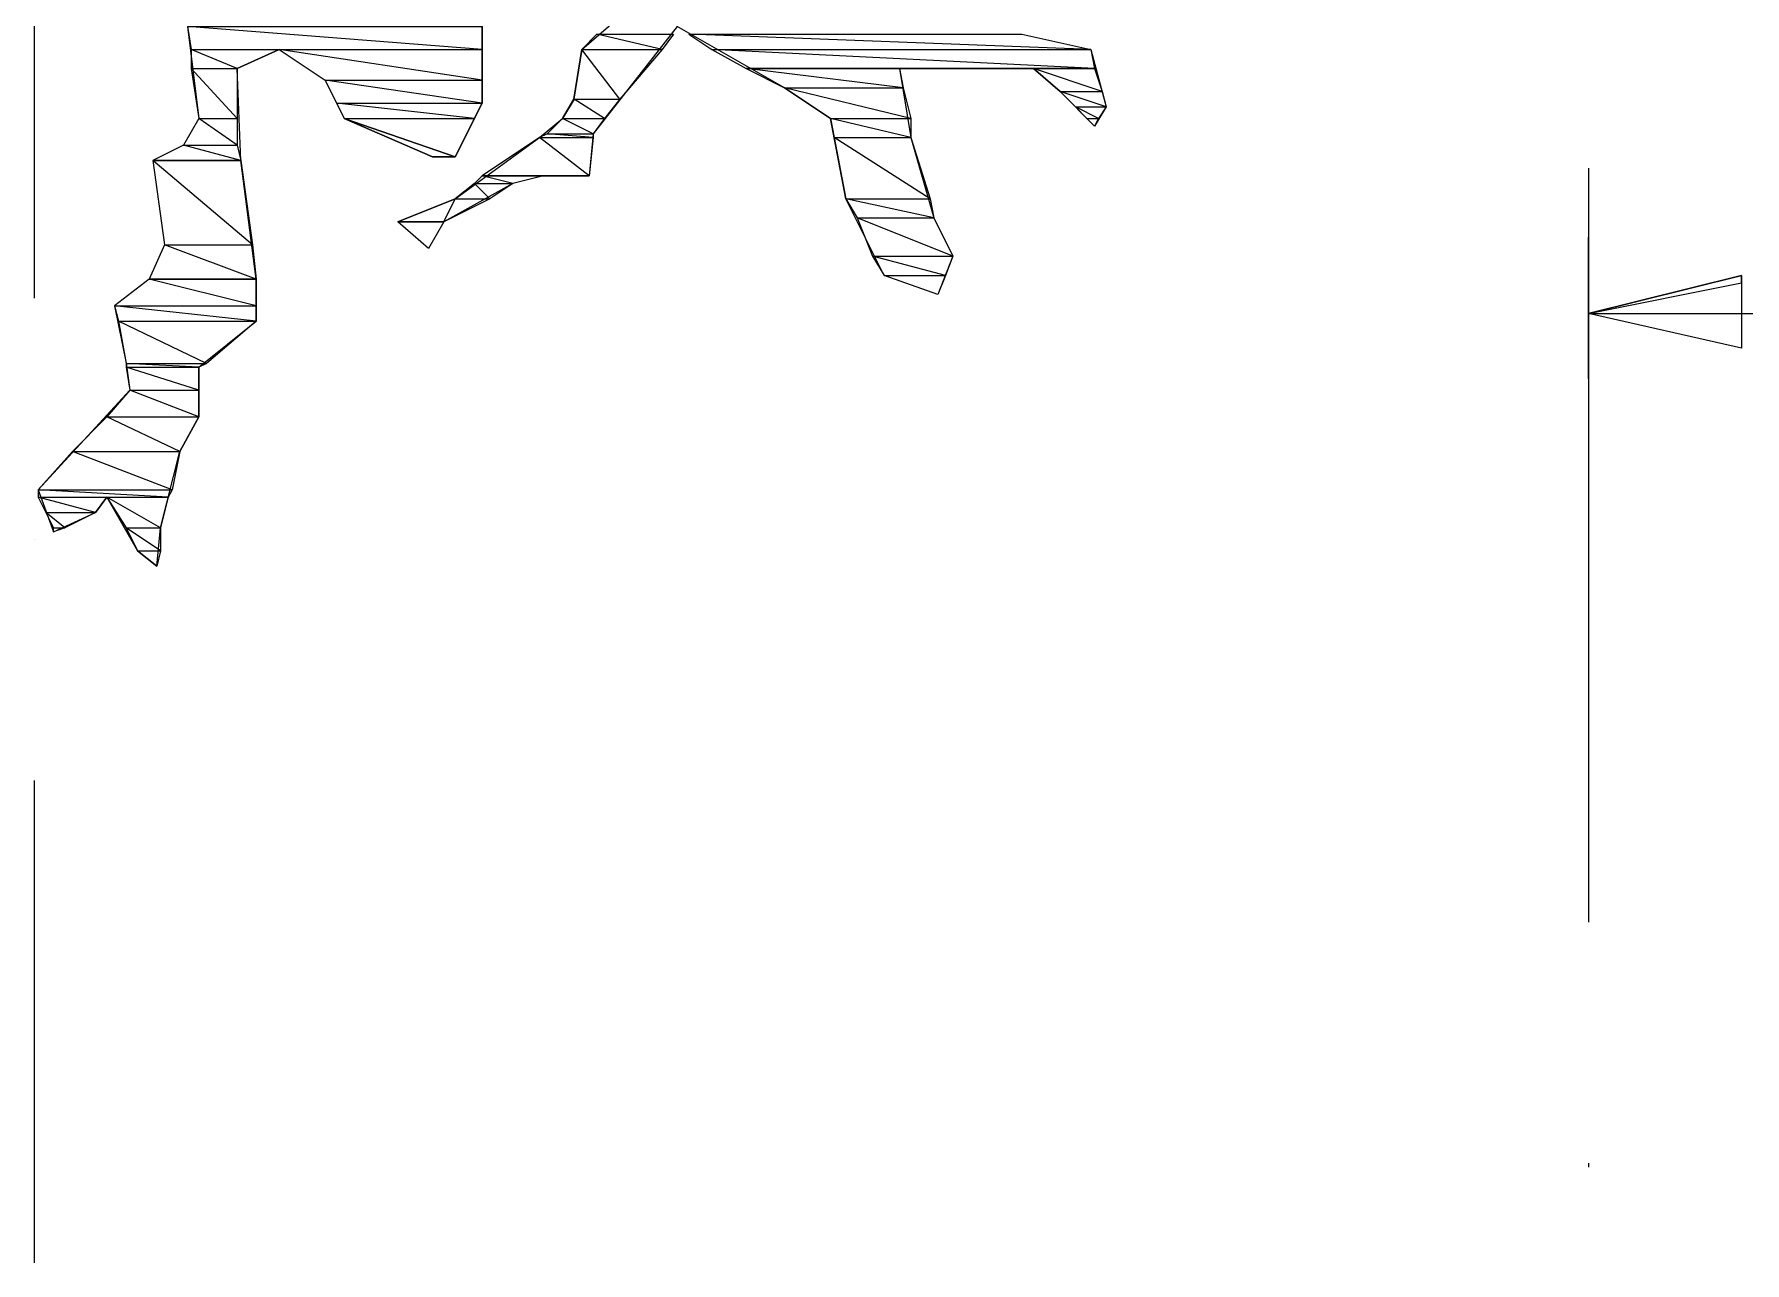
# Model space of a CAD drawing. Header units: inches. Extents: x 2 to 859, y 1 to 607.
# Drawn here: x 579.87 to 608.93, y 452.07 to 472.95 of the extents above; entities that cross this region are included whole.
import ezdxf

# ---------------------------------------------------------------- set-up
doc = ezdxf.new("R2010")
doc.units = ezdxf.units.IN
doc.header["$MEASUREMENT"] = 0
doc.layers.add('PDF_Geometry', color=7, linetype='Continuous', true_color=0x00b8b8)

msp = doc.modelspace()

# ---------------------------------------------------------------- linework, layer by layer
at = {"layer": 'PDF_Geometry', "color": 7, "lineweight": 25}
for points in [[(579.866, 476.785), (579.866, 470.086)], [(606.271, 470.671), (606.271, 463.973)], [(606.271, 467.094), (606.271, 469.501)], [(608.872, 467.615), (606.271, 468.2), (608.872, 468.85), (608.872, 467.615)], [(606.271, 468.2), (692.313, 468.2)], [(606.271, 463.973), (606.271, 457.859)], [(606.271, 463.517), (606.271, 463.517)], [(606.271, 453.762), (606.271, 453.697)]]:
    msp.add_lwpolyline(points, dxfattribs=at)
at = {"layer": 'PDF_Geometry', "color": 202, "lineweight": 25, "true_color": 0x8a00b8}
for points in [[(579.866, 474.378), (579.866, 468.46)], [(579.866, 464.363), (579.866, 464.363)], [(579.866, 460.266), (579.866, 452.071)]]:
    msp.add_lwpolyline(points, dxfattribs=at)
at = {"layer": 'PDF_Geometry', "color": 92, "lineweight": 25, "true_color": 0x00b800}
msp.add_lwpolyline([(596.646, 472.948), (597.816, 472.687), (598.076, 471.712), (597.881, 471.387), (597.296, 471.972), (596.841, 472.362), (594.565, 472.362), (594.76, 471.192), (595.15, 469.826), (595.475, 469.176), (595.215, 468.525), (594.304, 468.85), (593.654, 470.151), (593.394, 471.517), (592.613, 472.037), (590.792, 473.078), (589.362, 471.257), (589.297, 470.541), (588.516, 470.541), (587.996, 470.411), (586.825, 469.761), (586.565, 469.306), (586.045, 469.761), (587.02, 470.151), (588.451, 471.192), (588.841, 471.517), (589.036, 471.842), (589.167, 472.687), (590.077, 473.468)], dxfattribs=at)
at = {"layer": 'PDF_Geometry', "color": 62, "lineweight": 20, "true_color": 0xa5dd00}
msp.add_lwpolyline([(582.468, 473.078), (582.663, 471.517), (582.403, 471.062), (581.883, 470.801), (582.078, 469.371), (581.818, 468.785), (581.232, 468.33), (581.427, 467.355), (581.492, 466.899), (579.931, 465.208), (580.192, 464.493), (580.907, 464.818), (581.102, 465.078), (581.622, 464.168), (581.948, 463.908), (582.013, 464.558), (582.338, 465.859), (582.663, 466.444), (582.663, 467.289), (583.639, 468.07), (583.639, 468.785), (583.378, 470.801), (583.313, 472.362), (584.029, 472.687), (584.809, 472.167), (585.134, 471.517), (586.63, 470.866), (587.02, 470.866), (587.476, 471.777), (587.476, 473.143)], dxfattribs=at)
at = {"layer": 'PDF_Geometry', "color": 62, "lineweight": 0, "true_color": 0xa5dd00}
for points in [[(582.533, 472.687), (587.476, 472.687), (582.468, 473.078), (582.533, 472.687)], [(587.476, 472.687), (582.468, 473.078), (587.476, 473.078), (587.476, 472.687)], [(582.533, 472.362), (583.313, 472.362), (582.533, 472.687), (582.533, 472.362)], [(583.313, 472.362), (582.533, 472.687), (584.029, 472.687), (583.313, 472.362)], [(584.809, 472.167), (587.476, 472.167), (584.029, 472.687), (584.809, 472.167)], [(587.476, 472.167), (584.029, 472.687), (587.476, 472.687), (587.476, 472.167)], [(582.663, 471.517), (583.313, 471.517), (582.533, 472.362), (582.663, 471.517)], [(583.313, 471.517), (582.533, 472.362), (583.313, 472.362), (583.313, 471.517)], [(585.004, 471.777), (587.476, 471.777), (584.809, 472.167), (585.004, 471.777)], [(587.476, 471.777), (584.809, 472.167), (587.476, 472.167), (587.476, 471.777)], [(585.134, 471.517), (587.346, 471.517), (585.004, 471.777), (585.134, 471.517)], [(587.346, 471.517), (585.004, 471.777), (587.476, 471.777), (587.346, 471.517)], [(582.403, 471.062), (583.313, 471.062), (582.663, 471.517), (582.403, 471.062)], [(583.313, 471.062), (582.663, 471.517), (583.313, 471.517), (583.313, 471.062)], [(587.02, 470.866), (586.63, 470.866), (585.134, 471.517), (587.02, 470.866)], [(585.134, 471.517), (587.346, 471.517), (587.02, 470.866), (585.134, 471.517)], [(581.883, 470.801), (583.378, 470.801), (582.403, 471.062), (581.883, 470.801)], [(583.378, 470.801), (583.378, 470.801), (581.883, 470.801), (583.378, 470.801)], [(583.378, 470.801), (581.883, 470.801), (583.378, 470.801)], [(582.078, 469.371), (583.573, 469.371), (581.883, 470.801), (582.078, 469.371)], [(583.573, 469.371), (581.883, 470.801), (583.378, 470.801), (583.573, 469.371)], [(583.378, 470.801), (582.403, 471.062), (583.313, 471.062), (583.378, 470.801)], [(587.02, 470.866), (587.02, 470.866), (586.63, 470.866), (587.02, 470.866)], [(581.818, 468.785), (583.639, 468.785), (582.078, 469.371), (581.818, 468.785)], [(583.639, 468.785), (582.078, 469.371), (583.573, 469.371), (583.639, 468.785)], [(581.232, 468.33), (583.639, 468.33), (581.818, 468.785), (581.232, 468.33)], [(583.639, 468.785), (583.639, 468.785), (581.818, 468.785), (583.639, 468.785)], [(583.639, 468.785), (581.818, 468.785), (583.639, 468.785)], [(583.639, 468.33), (581.818, 468.785), (583.639, 468.785), (583.639, 468.33)], [(581.297, 468.07), (583.639, 468.07), (581.232, 468.33), (581.297, 468.07)], [(583.639, 468.07), (581.232, 468.33), (583.639, 468.33), (583.639, 468.07)], [(581.427, 467.354), (582.793, 467.354), (581.297, 468.07), (581.427, 467.354)], [(582.793, 467.354), (581.297, 468.07), (583.639, 468.07), (582.793, 467.354)], [(581.427, 467.289), (582.663, 467.289), (581.427, 467.354), (581.427, 467.289)], [(582.663, 467.289), (581.427, 467.354), (582.793, 467.354), (582.663, 467.289)], [(581.492, 466.899), (582.663, 466.899), (581.427, 467.289), (581.492, 466.899)], [(582.663, 466.899), (581.427, 467.289), (582.663, 467.289), (582.663, 466.899)], [(581.102, 466.444), (582.663, 466.444), (581.492, 466.899), (581.102, 466.444)], [(582.663, 466.444), (581.492, 466.899), (582.663, 466.899), (582.663, 466.444)], [(580.517, 465.859), (582.338, 465.859), (581.102, 466.444), (580.517, 465.859)], [(582.338, 465.859), (581.102, 466.444), (582.663, 466.444), (582.338, 465.859)], [(579.931, 465.208), (582.208, 465.208), (580.517, 465.859), (579.931, 465.208)], [(582.208, 465.208), (580.517, 465.859), (582.338, 465.859), (582.208, 465.208)], [(579.931, 465.078), (582.143, 465.078), (579.931, 465.208), (579.931, 465.078)], [(582.143, 465.078), (579.931, 465.208), (582.208, 465.208), (582.143, 465.078)], [(580.062, 464.818), (580.907, 464.818), (579.931, 465.078), (580.062, 464.818)], [(580.907, 464.818), (579.931, 465.078), (581.102, 465.078), (580.907, 464.818)], [(581.427, 464.558), (582.013, 464.558), (581.102, 465.078), (581.427, 464.558)], [(582.013, 464.558), (581.102, 465.078), (582.143, 465.078), (582.013, 464.558)], [(580.192, 464.558), (580.387, 464.558), (580.062, 464.818), (580.192, 464.558)], [(580.387, 464.558), (580.062, 464.818), (580.907, 464.818), (580.387, 464.558)], [(580.192, 464.558), (580.387, 464.558), (580.192, 464.493), (580.192, 464.558)], [(581.427, 464.558), (581.622, 464.168), (582.013, 464.168), (581.427, 464.558)], [(581.427, 464.558), (582.013, 464.558), (582.013, 464.168), (581.427, 464.558)], [(581.622, 464.168), (582.013, 464.168), (581.948, 463.908), (581.622, 464.168)]]:
    msp.add_lwpolyline(points, dxfattribs=at)
at = {"layer": 'PDF_Geometry', "color": 92, "lineweight": 0, "true_color": 0x00b800}
for points in [[(589.167, 472.687), (590.532, 472.687), (589.427, 472.948), (589.167, 472.687)], [(590.532, 472.687), (589.427, 472.948), (590.727, 472.948), (590.532, 472.687)], [(591.378, 472.687), (597.816, 472.687), (590.988, 472.948), (591.378, 472.687)], [(597.816, 472.687), (590.988, 472.948), (596.646, 472.948), (597.816, 472.687)], [(589.036, 471.842), (589.817, 471.842), (589.167, 472.687), (589.036, 471.842)], [(589.817, 471.842), (589.167, 472.687), (590.532, 472.687), (589.817, 471.842)], [(591.963, 472.362), (597.881, 472.362), (591.378, 472.687), (591.963, 472.362)], [(597.881, 472.362), (591.378, 472.687), (597.816, 472.687), (597.881, 472.362)], [(594.565, 472.362), (594.565, 472.362), (591.963, 472.362), (594.565, 472.362)], [(594.565, 472.362), (591.963, 472.362), (596.841, 472.362), (594.565, 472.362)], [(592.613, 472.037), (594.63, 472.037), (591.963, 472.362), (592.613, 472.037)], [(594.63, 472.037), (591.963, 472.362), (594.565, 472.362), (594.63, 472.037)], [(596.841, 472.362), (597.881, 472.362), (597.881, 472.362), (596.841, 472.362)], [(597.881, 472.362), (597.881, 472.362), (596.841, 472.362), (597.881, 472.362)], [(597.296, 471.972), (598.011, 471.972), (596.841, 472.362), (597.296, 471.972)], [(598.011, 471.972), (596.841, 472.362), (597.881, 472.362), (598.011, 471.972)], [(593.394, 471.517), (594.76, 471.517), (592.613, 472.037), (593.394, 471.517)], [(594.76, 471.517), (592.613, 472.037), (594.63, 472.037), (594.76, 471.517)], [(597.556, 471.712), (598.076, 471.712), (597.296, 471.972), (597.556, 471.712)], [(598.076, 471.712), (597.296, 471.972), (598.011, 471.972), (598.076, 471.712)], [(588.841, 471.517), (589.557, 471.517), (589.037, 471.842), (588.841, 471.517)], [(589.557, 471.517), (589.037, 471.842), (589.817, 471.842), (589.557, 471.517)], [(597.556, 471.712), (597.751, 471.517), (597.946, 471.517), (597.556, 471.712)], [(597.556, 471.712), (598.076, 471.712), (597.946, 471.517), (597.556, 471.712)], [(588.581, 471.257), (589.362, 471.257), (588.841, 471.517), (588.581, 471.257)], [(589.362, 471.257), (588.841, 471.517), (589.557, 471.517), (589.362, 471.257)], [(593.459, 471.192), (594.76, 471.192), (593.394, 471.517), (593.459, 471.192)], [(594.76, 471.192), (593.394, 471.517), (594.76, 471.517), (594.76, 471.192)], [(597.751, 471.517), (597.946, 471.517), (597.881, 471.387), (597.751, 471.517)], [(587.476, 470.541), (589.297, 470.541), (588.451, 471.192), (587.476, 470.541)], [(588.451, 471.192), (589.362, 471.192), (588.581, 471.257), (588.451, 471.192)], [(589.297, 470.541), (588.451, 471.192), (589.362, 471.192), (589.297, 470.541)], [(589.362, 471.192), (588.581, 471.257), (589.362, 471.257), (589.362, 471.192)], [(593.654, 470.151), (595.085, 470.151), (593.459, 471.192), (593.654, 470.151)], [(595.085, 470.151), (593.459, 471.192), (594.76, 471.192), (595.085, 470.151)], [(587.346, 470.411), (587.996, 470.411), (587.476, 470.541), (587.346, 470.411)], [(588.516, 470.541), (588.516, 470.541), (587.476, 470.541), (588.516, 470.541)], [(588.516, 470.541), (587.476, 470.541), (589.297, 470.541), (588.516, 470.541)], [(587.996, 470.411), (587.476, 470.541), (588.516, 470.541), (587.996, 470.411)], [(587.02, 470.151), (587.606, 470.151), (587.346, 470.411), (587.02, 470.151)], [(587.606, 470.151), (587.346, 470.411), (587.996, 470.411), (587.606, 470.151)], [(586.045, 469.761), (586.825, 469.761), (587.02, 470.151), (586.045, 469.761)], [(586.825, 469.761), (587.02, 470.151), (587.606, 470.151), (586.825, 469.761)], [(593.849, 469.826), (595.15, 469.826), (593.654, 470.151), (593.849, 469.826)], [(595.15, 469.826), (593.654, 470.151), (595.085, 470.151), (595.15, 469.826)], [(586.565, 469.306), (586.045, 469.761), (586.825, 469.761), (586.565, 469.306)], [(586.045, 469.761), (586.825, 469.761), (586.825, 469.761), (586.045, 469.761)], [(586.825, 469.761), (586.825, 469.761), (586.045, 469.761), (586.825, 469.761)], [(594.109, 469.176), (595.475, 469.176), (593.849, 469.826), (594.109, 469.176)], [(595.475, 469.176), (593.849, 469.826), (595.15, 469.826), (595.475, 469.176)], [(594.109, 469.176), (594.304, 468.85), (595.345, 468.85), (594.109, 469.176)], [(594.109, 469.176), (595.475, 469.176), (595.345, 468.85), (594.109, 469.176)], [(594.304, 468.85), (595.345, 468.85), (595.215, 468.525), (594.304, 468.85)]]:
    msp.add_lwpolyline(points, dxfattribs=at)
at = {"layer": 'PDF_Geometry', "color": 3, "lineweight": 0}
for points in [[(608.872, 468.85), (606.271, 468.2), (608.872, 468.72), (608.872, 468.85)], [(606.271, 468.2), (608.872, 468.72), (608.872, 467.615), (606.271, 468.2)]]:
    msp.add_lwpolyline(points, dxfattribs=at)

doc.saveas('drawing.dxf')
